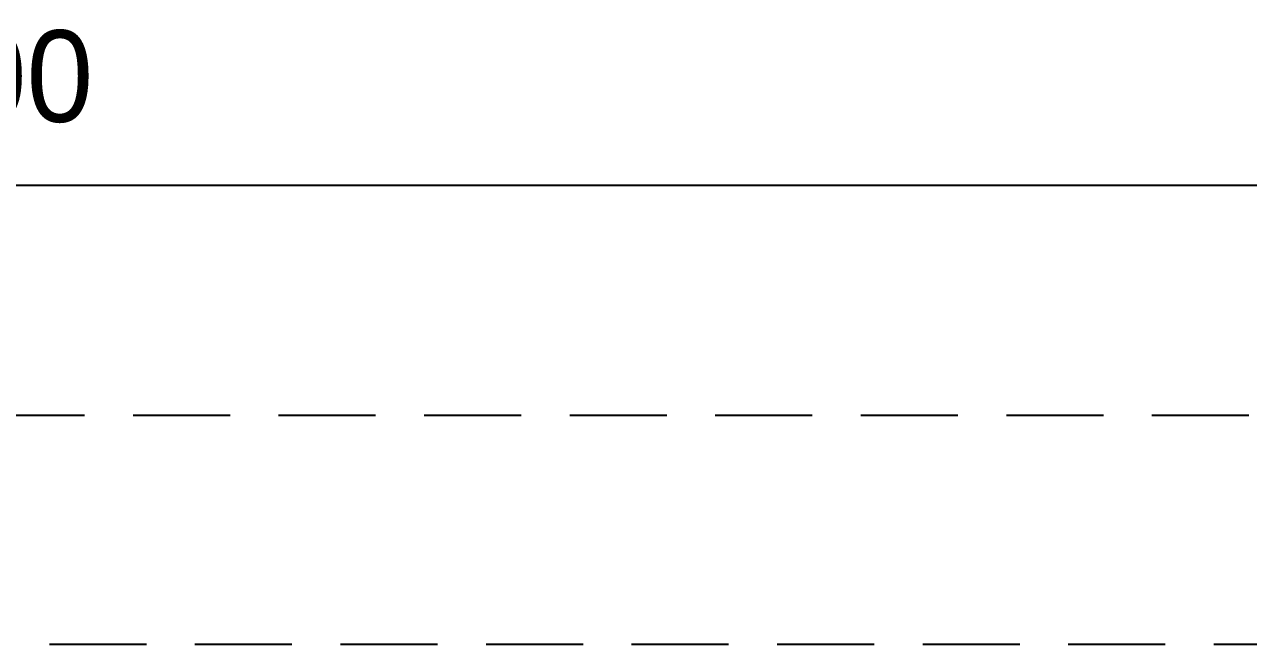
# Model space of a CAD drawing. Header units: millimetres. Extents: x -551172 to 232469, y -3435 to 261611.
# Drawn here: x 35055 to 35856, y 110909 to 111315 of the extents above; entities that cross this region are included whole.
import ezdxf

# ---------------------------------------------------------------- set-up
doc = ezdxf.new("R2010")
doc.units = ezdxf.units.MM
doc.header["$LTSCALE"] = 10
doc.header["$PDMODE"] = 3
doc.linetypes.add('HIDDEN', pattern=[9.525, 6.35, -3.175])
doc.layers.get('DEFPOINTS').update_dxf_attribs({"color": 248})
doc.layers.add('06-FUR', color=6, linetype='Continuous')
doc.layers.add('F-PAT', color=250, linetype='Continuous')
doc.styles.add('HY 울릉도 L', font='')
doc.styles.get('HY 울릉도 L').set_extended_font_data('HY울릉도L')
doc.dimstyles.new('30', dxfattribs={"dimscale": 30, "dimtxt": 2, "dimasz": 1, "dimexe": 1, "dimexo": 1, "dimgap": 1, "dimtad": 1, "dimdec": 0, "dimrnd": 0.05, "dimdsep": 46, "dimlunit": 6, "dimtxsty": 'HY 울릉도 L', "dimblk": 'ARCHTICK', "dimcen": 2.5, "dimdle": 1, "dimclrd": 133, "dimclre": 133, "dimclrt": 30, "dimadec": 0, "dimazin": 0, "dimtfac": 1, "dimtdec": 0, "dimtix": 1, "dimtmove": 2, "dimatfit": 3, "dimldrblk": 'ARCHTICK', "dimfxl": 1, "dimlwd": -1, "dimlwe": -1, "dimarcsym": 0})

# ---------------------------------------------------------------- blocks, each defined once
blk = doc.blocks.new('_ArchTick')
at = {"color": 0, "linetype": 'ByBlock', "const_width": 0.15}
blk.add_lwpolyline([(-0.5, -0.5), (0.5, 0.5)], dxfattribs=at)
blk = doc.blocks.new('*D1525')
at = {"layer": '06-FUR', "color": 133, "transparency": 16777216}
for p, q in [((32601.38, 111089.3), (32601.38, 111240)), ((37401.38, 111089.3), (37401.38, 111240)), ((32571.38, 111210), (37431.38, 111210))]:
    blk.add_line(p, q, dxfattribs=at)
at = {"layer": 'DEFPOINTS', "color": 0, "transparency": 16777216}
for p in [(37401.38, 111210), (32601.38, 111059.3), (37401.38, 111059.3)]:
    blk.add_point(p, dxfattribs=at)
at = {"layer": '06-FUR', "color": 133, "transparency": 16777216, "xscale": 30, "yscale": 30, "zscale": 30, "rotation": 180}
blk.add_blockref('_ArchTick', (32601.38, 111210), dxfattribs=at)
at = {"layer": '06-FUR', "color": 133, "transparency": 16777216, "xscale": 30, "yscale": 30, "zscale": 30}
blk.add_blockref('_ArchTick', (37401.38, 111210), dxfattribs=at)
at = {"layer": '06-FUR', "color": 30, "transparency": 16777216, "insert": (35001.38, 111275.94), "char_height": 60, "attachment_point": 5, "style": 'HY 울릉도 L'}
blk.add_mtext('4,800', dxfattribs=at)

msp = doc.modelspace()

# ---------------------------------------------------------------- linework, layer by layer
at = {"layer": 'F-PAT', "color": 8, "linetype": 'HIDDEN'}
for p, q in [((37189.38, 111059.3), (32601.38, 111059.3)), ((37039.38, 110909.3), (32601.38, 110909.3))]:
    msp.add_line(p, q, dxfattribs=at)

# ---------------------------------------------------------------- dimensions: what is measured, and where the dimension line sits
at = {"layer": '06-FUR'}
dim = msp.add_linear_dim(base=(37401.38, 111210), p1=(32601.38, 111059.3), p2=(37401.38, 111059.3), dimstyle='30', override={"dimfxl": 1.25}, dxfattribs=at)
dim.commit()
dim.dimension.update_dxf_attribs({"geometry": '*D1525', "text_midpoint": (35001.38, 111275.94)})

doc.saveas('drawing.dxf')
